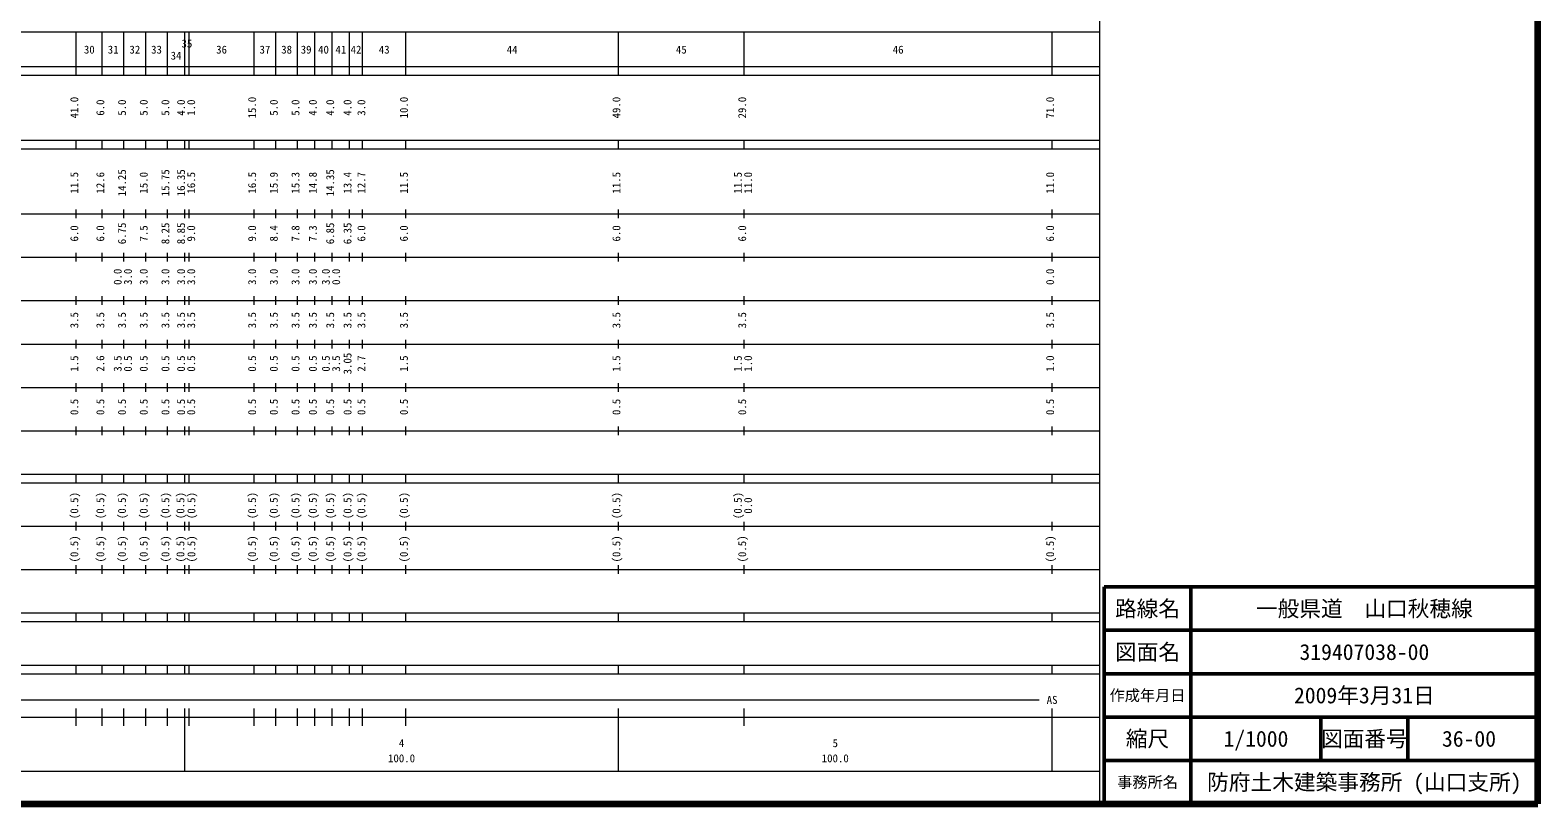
# Model space of a CAD drawing. Units: millimetres on the paper. Extents: x 40 to 680, y 20 to 380.
# Drawn here: x 332.4 to 680, y 20 to 198.4 of the extents above; entities that cross this region are included whole.
import ezdxf
from ezdxf.enums import TextEntityAlignment as Align

# ---------------------------------------------------------------- set-up
doc = ezdxf.new("R2010")
doc.units = ezdxf.units.MM
for name, color, linetype, lineweight in [('M-TTL', 2, 'Continuous', 140), ('M-TTL-BAND', 7, 'Continuous', 13), ('M-TTL-FRAM', 2, 'Continuous', 50), ('M-TTL-LINE', 7, 'Continuous', 50)]:
    doc.layers.add(name, color=color, linetype=linetype, lineweight=lineweight)
doc.layers.add('M-TTL-TXT', color=7, linetype='Continuous')
doc.styles.add('ＭＳ ゴシック', font='')
doc.styles.get('ＭＳ ゴシック').set_extended_font_data('MS Gothic')

msp = doc.modelspace()

# ---------------------------------------------------------------- linework, layer by layer
at = {"layer": 'M-TTL'}
for p, q in [((680, 20), (680, 380)), ((40, 20), (680, 20))]:
    msp.add_line(p, q, dxfattribs=at)
at = {"layer": 'M-TTL-BAND'}
for p, q in [((579, 20), (579, 370)), ((68, 198), (579, 198)), ((343, 188), (343, 198)), ((349, 188), (349, 198)), ((354, 188), (354, 198)), ((359, 188), (359, 198)), ((364, 188), (364, 198)), ((368, 188), (368, 198)), ((369, 188), (369, 198)), ((384, 188), (384, 198)), ((389, 188), (389, 198)), ((394, 188), (394, 198)), ((398, 188), (398, 198)), ((402, 188), (402, 198)), ((406, 188), (406, 198)), ((409, 188), (409, 198)), ((419, 188), (419, 198)), ((468, 188), (468, 198)), ((497, 188), (497, 198)), ((568, 188), (568, 198)), ((40, 190), (579, 190)), ((40, 188), (579, 188)), ((40, 173), (579, 173)), ((40, 171), (579, 171)), ((343, 171), (343, 173)), ((349, 171), (349, 173)), ((354, 171), (354, 173)), ((359, 171), (359, 173)), ((364, 171), (364, 173)), ((368, 171), (368, 173)), ((369, 171), (369, 173)), ((384, 171), (384, 173)), ((389, 171), (389, 173)), ((394, 171), (394, 173)), ((398, 171), (398, 173)), ((402, 171), (402, 173)), ((406, 171), (406, 173)), ((409, 171), (409, 173)), ((419, 171), (419, 173)), ((468, 171), (468, 173)), ((497, 171), (497, 173)), ((568, 171), (568, 173)), ((343, 155), (343, 157)), ((349, 155), (349, 157)), ((354, 155), (354, 157)), ((359, 155), (359, 157)), ((364, 155), (364, 157)), ((368, 155), (368, 157)), ((369, 155), (369, 157)), ((384, 155), (384, 157)), ((389, 155), (389, 157)), ((394, 155), (394, 157)), ((398, 155), (398, 157)), ((402, 155), (402, 157)), ((406, 155), (406, 157)), ((409, 155), (409, 157)), ((419, 155), (419, 157)), ((468, 155), (468, 157)), ((497, 155), (497, 157)), ((568, 155), (568, 157)), ((40, 156), (579, 156)), ((343, 145), (343, 147)), ((349, 145), (349, 147)), ((354, 145), (354, 147)), ((359, 145), (359, 147)), ((364, 145), (364, 147)), ((368, 145), (368, 147)), ((369, 145), (369, 147)), ((384, 145), (384, 147)), ((389, 145), (389, 147)), ((394, 145), (394, 147)), ((398, 145), (398, 147)), ((402, 145), (402, 147)), ((406, 145), (406, 147)), ((409, 145), (409, 147)), ((419, 145), (419, 147)), ((468, 145), (468, 147)), ((497, 145), (497, 147)), ((568, 145), (568, 147)), ((46, 146), (579, 146)), ((52, 136), (579, 136)), ((343, 135), (343, 137)), ((349, 135), (349, 137)), ((354, 135), (354, 137)), ((359, 135), (359, 137)), ((364, 135), (364, 137)), ((368, 135), (368, 137)), ((369, 135), (369, 137)), ((384, 135), (384, 137)), ((389, 135), (389, 137)), ((394, 135), (394, 137)), ((398, 135), (398, 137)), ((402, 135), (402, 137)), ((406, 135), (406, 137)), ((409, 135), (409, 137)), ((419, 135), (419, 137)), ((468, 135), (468, 137)), ((497, 135), (497, 137)), ((568, 135), (568, 137)), ((46, 126), (579, 126)), ((343, 125), (343, 127)), ((349, 125), (349, 127)), ((354, 125), (354, 127)), ((359, 125), (359, 127)), ((364, 125), (364, 127)), ((368, 125), (368, 127)), ((369, 125), (369, 127)), ((384, 125), (384, 127)), ((389, 125), (389, 127)), ((394, 125), (394, 127)), ((398, 125), (398, 127)), ((402, 125), (402, 127)), ((406, 125), (406, 127)), ((409, 125), (409, 127)), ((419, 125), (419, 127)), ((468, 125), (468, 127)), ((497, 125), (497, 127)), ((568, 125), (568, 127)), ((52, 116), (579, 116)), ((343, 115), (343, 117)), ((349, 115), (349, 117)), ((354, 115), (354, 117)), ((359, 115), (359, 117)), ((364, 115), (364, 117)), ((368, 115), (368, 117)), ((369, 115), (369, 117)), ((384, 115), (384, 117)), ((389, 115), (389, 117)), ((394, 115), (394, 117)), ((398, 115), (398, 117)), ((402, 115), (402, 117)), ((406, 115), (406, 117)), ((409, 115), (409, 117)), ((419, 115), (419, 117)), ((468, 115), (468, 117)), ((497, 115), (497, 117)), ((568, 115), (568, 117)), ((46, 106), (579, 106)), ((343, 105), (343, 107)), ((349, 105), (349, 107)), ((354, 105), (354, 107)), ((359, 105), (359, 107)), ((364, 105), (364, 107)), ((368, 105), (368, 107)), ((369, 105), (369, 107)), ((384, 105), (384, 107)), ((389, 105), (389, 107)), ((394, 105), (394, 107)), ((398, 105), (398, 107)), ((402, 105), (402, 107)), ((406, 105), (406, 107)), ((409, 105), (409, 107)), ((419, 105), (419, 107)), ((468, 105), (468, 107)), ((497, 105), (497, 107)), ((568, 105), (568, 107)), ((40, 96), (579, 96)), ((40, 94), (579, 94)), ((343, 94), (343, 96)), ((349, 94), (349, 96)), ((354, 94), (354, 96)), ((359, 94), (359, 96)), ((364, 94), (364, 96)), ((368, 94), (368, 96)), ((369, 94), (369, 96)), ((384, 94), (384, 96)), ((389, 94), (389, 96)), ((394, 94), (394, 96)), ((398, 94), (398, 96)), ((402, 94), (402, 96)), ((406, 94), (406, 96)), ((409, 94), (409, 96)), ((419, 94), (419, 96)), ((468, 94), (468, 96)), ((497, 94), (497, 96)), ((568, 94), (568, 96)), ((49, 84), (579, 84)), ((343, 83), (343, 85)), ((349, 83), (349, 85)), ((354, 83), (354, 85)), ((359, 83), (359, 85)), ((364, 83), (364, 85)), ((368, 83), (368, 85)), ((369, 83), (369, 85)), ((384, 83), (384, 85)), ((389, 83), (389, 85)), ((394, 83), (394, 85)), ((398, 83), (398, 85)), ((402, 83), (402, 85)), ((406, 83), (406, 85)), ((409, 83), (409, 85)), ((419, 83), (419, 85)), ((468, 83), (468, 85)), ((497, 83), (497, 85)), ((568, 83), (568, 85)), ((40, 74), (579, 74)), ((343, 73), (343, 75)), ((349, 73), (349, 75)), ((354, 73), (354, 75)), ((359, 73), (359, 75)), ((364, 73), (364, 75)), ((368, 73), (368, 75)), ((369, 73), (369, 75)), ((384, 73), (384, 75)), ((389, 73), (389, 75)), ((394, 73), (394, 75)), ((398, 73), (398, 75)), ((402, 73), (402, 75)), ((406, 73), (406, 75)), ((409, 73), (409, 75)), ((419, 73), (419, 75)), ((468, 73), (468, 75)), ((497, 73), (497, 75)), ((568, 73), (568, 75)), ((40, 64), (579, 64)), ((343, 62), (343, 64)), ((349, 62), (349, 64)), ((354, 62), (354, 64)), ((359, 62), (359, 64)), ((364, 62), (364, 64)), ((368, 62), (368, 64)), ((369, 62), (369, 64)), ((384, 62), (384, 64)), ((389, 62), (389, 64)), ((394, 62), (394, 64)), ((398, 62), (398, 64)), ((402, 62), (402, 64)), ((406, 62), (406, 64)), ((409, 62), (409, 64)), ((419, 62), (419, 64)), ((468, 62), (468, 64)), ((497, 62), (497, 64)), ((568, 62), (568, 64)), ((40, 62), (579, 62)), ((40, 52), (579, 52)), ((40, 50), (579, 50)), ((343, 50), (343, 52)), ((349, 50), (349, 52)), ((354, 50), (354, 52)), ((359, 50), (359, 52)), ((364, 50), (364, 52)), ((368, 50), (368, 52)), ((369, 50), (369, 52)), ((384, 50), (384, 52)), ((389, 50), (389, 52)), ((394, 50), (394, 52)), ((398, 50), (398, 52)), ((402, 50), (402, 52)), ((406, 50), (406, 52)), ((409, 50), (409, 52)), ((419, 50), (419, 52)), ((468, 50), (468, 52)), ((497, 50), (497, 52)), ((568, 50), (568, 52)), ((71, 44), (565, 44)), ((343, 38), (343, 42)), ((349, 38), (349, 42)), ((354, 38), (354, 42)), ((359, 38), (359, 42)), ((364, 38), (364, 42)), ((368, 27.5), (368, 42)), ((369, 38), (369, 42)), ((384, 38), (384, 42)), ((389, 38), (389, 42)), ((394, 38), (394, 42)), ((398, 38), (398, 42)), ((402, 38), (402, 42)), ((406, 38), (406, 42)), ((409, 38), (409, 42)), ((419, 38), (419, 42)), ((468, 27.5), (468, 42)), ((497, 38), (497, 42)), ((568, 27.5), (568, 42)), ((40, 40), (579, 40)), ((68, 27.5), (579, 27.5))]:
    msp.add_line(p, q, dxfattribs=at)
at = {"layer": 'M-TTL-FRAM'}
for p, q in [((680, 70), (580, 70)), ((580, 70), (580, 20))]:
    msp.add_line(p, q, dxfattribs=at)
at = {"layer": 'M-TTL-LINE'}
for p, q in [((600, 70), (600, 20)), ((680, 60), (580, 60)), ((680, 50), (580, 50)), ((680, 40), (580, 40)), ((630, 40), (630, 30)), ((650, 40), (650, 30)), ((680, 30), (580, 30))]:
    msp.add_line(p, q, dxfattribs=at)

# ---------------------------------------------------------------- texts
at = {"layer": 'M-TTL-BAND', "style": 'ＭＳ ゴシック'}
for s, p in [('30', (346, 192.405)), ('31', (351.5, 192.405)), ('32', (356.5, 192.405)), ('33', (361.5, 192.405)), ('35', (368.5, 193.798)), ('36', (376.5, 192.405)), ('37', (386.5, 192.405)), ('38', (391.5, 192.405)), ('39', (396, 192.405)), ('40', (400, 192.405)), ('41', (404, 192.405)), ('42', (407.5, 192.405)), ('43', (414, 192.405)), ('44', (443.5, 192.405)), ('45', (482.5, 192.405)), ('46', (532.5, 192.405)), ('34', (366, 191.017)), ('AS', (568, 42.5)), ('4', (418, 32.523)), ('5', (518, 32.523)), ('100.0', (418, 29.033)), ('100.0', (518, 29.033))]:
    msp.add_text(s, height=1.833, dxfattribs=at).set_placement(p, align=Align.BOTTOM_CENTER)
for s, p in [('41.0', (344, 180.5)), ('6.0', (350, 180.5)), ('5.0', (355, 180.5)), ('5.0', (360, 180.5)), ('5.0', (365, 180.5)), ('4.0', (368.615, 180.5)), ('1.0', (370.948, 180.5)), ('15.0', (385, 180.5)), ('5.0', (390, 180.5)), ('5.0', (395, 180.5)), ('4.0', (399, 180.5)), ('4.0', (403, 180.5)), ('4.0', (407, 180.5)), ('3.0', (410.195, 180.5)), ('10.0', (420, 180.5)), ('49.0', (469, 180.5)), ('29.0', (498, 180.5)), ('71.0', (569, 180.5)), ('11.5', (344, 163.174)), ('12.6', (350, 163.174)), ('14.25', (355, 163.174)), ('15.0', (360, 163.174)), ('15.75', (365, 163.174)), ('16.35', (368.615, 163.174)), ('16.5', (370.948, 163.174)), ('16.5', (385, 163.174)), ('15.9', (390, 163.174)), ('15.3', (395, 163.174)), ('14.8', (399, 163.174)), ('14.35', (403, 163.174)), ('13.4', (407, 163.174)), ('12.7', (410.195, 163.174)), ('11.5', (420, 163.174)), ('11.5', (469, 163.174)), ('11.5', (497, 163.174)), ('11.0', (499.37, 163.174)), ('11.0', (569, 163.174)), ('6.0', (344, 151.5)), ('6.0', (350, 151.5)), ('6.75', (355, 151.5)), ('7.5', (360, 151.5)), ('8.25', (365, 151.5)), ('8.85', (368.615, 151.5)), ('9.0', (370.948, 151.5)), ('9.0', (385, 151.5)), ('8.4', (390, 151.5)), ('7.8', (395, 151.5)), ('7.3', (399, 151.5)), ('6.85', (403, 151.5)), ('6.35', (407, 151.5)), ('6.0', (410.195, 151.5)), ('6.0', (420, 151.5)), ('6.0', (469, 151.5)), ('6.0', (498, 151.5)), ('6.0', (569, 151.5)), ('0.0', (354, 141.5)), ('3.0', (356.37, 141.5)), ('3.0', (360, 141.5)), ('3.0', (365, 141.5)), ('3.0', (368.615, 141.5)), ('3.0', (370.948, 141.5)), ('3.0', (385, 141.5)), ('3.0', (390, 141.5)), ('3.0', (395, 141.5)), ('3.0', (399, 141.5)), ('3.0', (402, 141.5)), ('0.0', (404.37, 141.5)), ('0.0', (569, 141.5)), ('3.5', (344, 131.5)), ('3.5', (350, 131.5)), ('3.5', (355, 131.5)), ('3.5', (360, 131.5)), ('3.5', (365, 131.5)), ('3.5', (368.615, 131.5)), ('3.5', (370.948, 131.5)), ('3.5', (385, 131.5)), ('3.5', (390, 131.5)), ('3.5', (395, 131.5)), ('3.5', (399, 131.5)), ('3.5', (403, 131.5)), ('3.5', (407, 131.5)), ('3.5', (410.195, 131.5)), ('3.5', (420, 131.5)), ('3.5', (469, 131.5)), ('3.5', (498, 131.5)), ('3.5', (569, 131.5)), ('1.5', (344, 121.5)), ('2.6', (350, 121.5)), ('3.5', (354, 121.5)), ('0.5', (356.37, 121.5)), ('0.5', (360, 121.5)), ('0.5', (365, 121.5)), ('0.5', (368.615, 121.5)), ('0.5', (370.948, 121.5)), ('0.5', (385, 121.5)), ('0.5', (390, 121.5)), ('0.5', (395, 121.5)), ('0.5', (399, 121.5)), ('0.5', (402, 121.5)), ('3.5', (404.37, 121.5)), ('3.05', (407, 121.5)), ('2.7', (410.195, 121.5)), ('1.5', (420, 121.5)), ('1.5', (469, 121.5)), ('1.5', (497, 121.5)), ('1.0', (499.37, 121.5)), ('1.0', (569, 121.5)), ('0.5', (344, 111.5)), ('0.5', (350, 111.5)), ('0.5', (355, 111.5)), ('0.5', (360, 111.5)), ('0.5', (365, 111.5)), ('0.5', (368.615, 111.5)), ('0.5', (370.948, 111.5)), ('0.5', (385, 111.5)), ('0.5', (390, 111.5)), ('0.5', (395, 111.5)), ('0.5', (399, 111.5)), ('0.5', (403, 111.5)), ('0.5', (407, 111.5)), ('0.5', (410.195, 111.5)), ('0.5', (420, 111.5)), ('0.5', (469, 111.5)), ('0.5', (498, 111.5)), ('0.5', (569, 111.5)), ('(0.5)', (344, 88.764)), ('(0.5)', (350, 88.764)), ('(0.5)', (355, 88.764)), ('(0.5)', (360, 88.764)), ('(0.5)', (365, 88.764)), ('(0.5)', (368.466, 88.764)), ('(0.5)', (371, 88.764)), ('(0.5)', (385, 88.764)), ('(0.5)', (390, 88.764)), ('(0.5)', (395, 88.764)), ('(0.5)', (399, 88.764)), ('(0.5)', (403, 88.764)), ('(0.5)', (407, 88.764)), ('(0.5)', (410.195, 88.764)), ('(0.5)', (420, 88.764)), ('(0.5)', (469, 88.764)), ('(0.5)', (497, 88.764)), ('0.0', (499.37, 88.764)), ('(0.5)', (344, 78.764)), ('(0.5)', (350, 78.764)), ('(0.5)', (355, 78.764)), ('(0.5)', (360, 78.764)), ('(0.5)', (365, 78.764)), ('(0.5)', (368.466, 78.764)), ('(0.5)', (371, 78.764)), ('(0.5)', (385, 78.764)), ('(0.5)', (390, 78.764)), ('(0.5)', (395, 78.764)), ('(0.5)', (399, 78.764)), ('(0.5)', (403, 78.764)), ('(0.5)', (407, 78.764)), ('(0.5)', (410.195, 78.764)), ('(0.5)', (420, 78.764)), ('(0.5)', (469, 78.764)), ('(0.5)', (498, 78.764)), ('(0.5)', (569, 78.764))]:
    msp.add_text(s, height=1.833, rotation=90, dxfattribs=at).set_placement(p, align=Align.BOTTOM_CENTER)
at = {"layer": 'M-TTL-TXT', "style": 'ＭＳ ゴシック'}
for s, height, p in [('路線名', 3.666, (590, 65)), ('路線名', 3.666, (590, 65)), ('一般県道\u3000山口秋穂線', 3.666, (640, 65)), ('図面名', 3.666, (590, 55)), ('図面名', 3.666, (590, 55)), ('319407038-00', 3.666, (640, 55)), ('作成年月日', 2.566, (590, 45)), ('作成年月日', 2.566, (590, 45)), ('2009年3月31日', 3.666, (640, 45)), ('縮尺', 3.666, (590, 35)), ('縮尺', 3.666, (590, 35)), ('1/1000', 3.666, (615, 35)), ('図面番号', 3.666, (640, 35)), ('図面番号', 3.666, (640, 35)), ('36-00', 3.666, (664.125, 35)), ('事務所名', 2.566, (590, 25)), ('事務所名', 2.566, (590, 25)), ('防府土木建築事務所 (山口支所)', 3.666, (640, 25))]:
    msp.add_text(s, height=height, dxfattribs=at).set_placement(p, align=Align.MIDDLE_CENTER)

doc.saveas('drawing.dxf')
